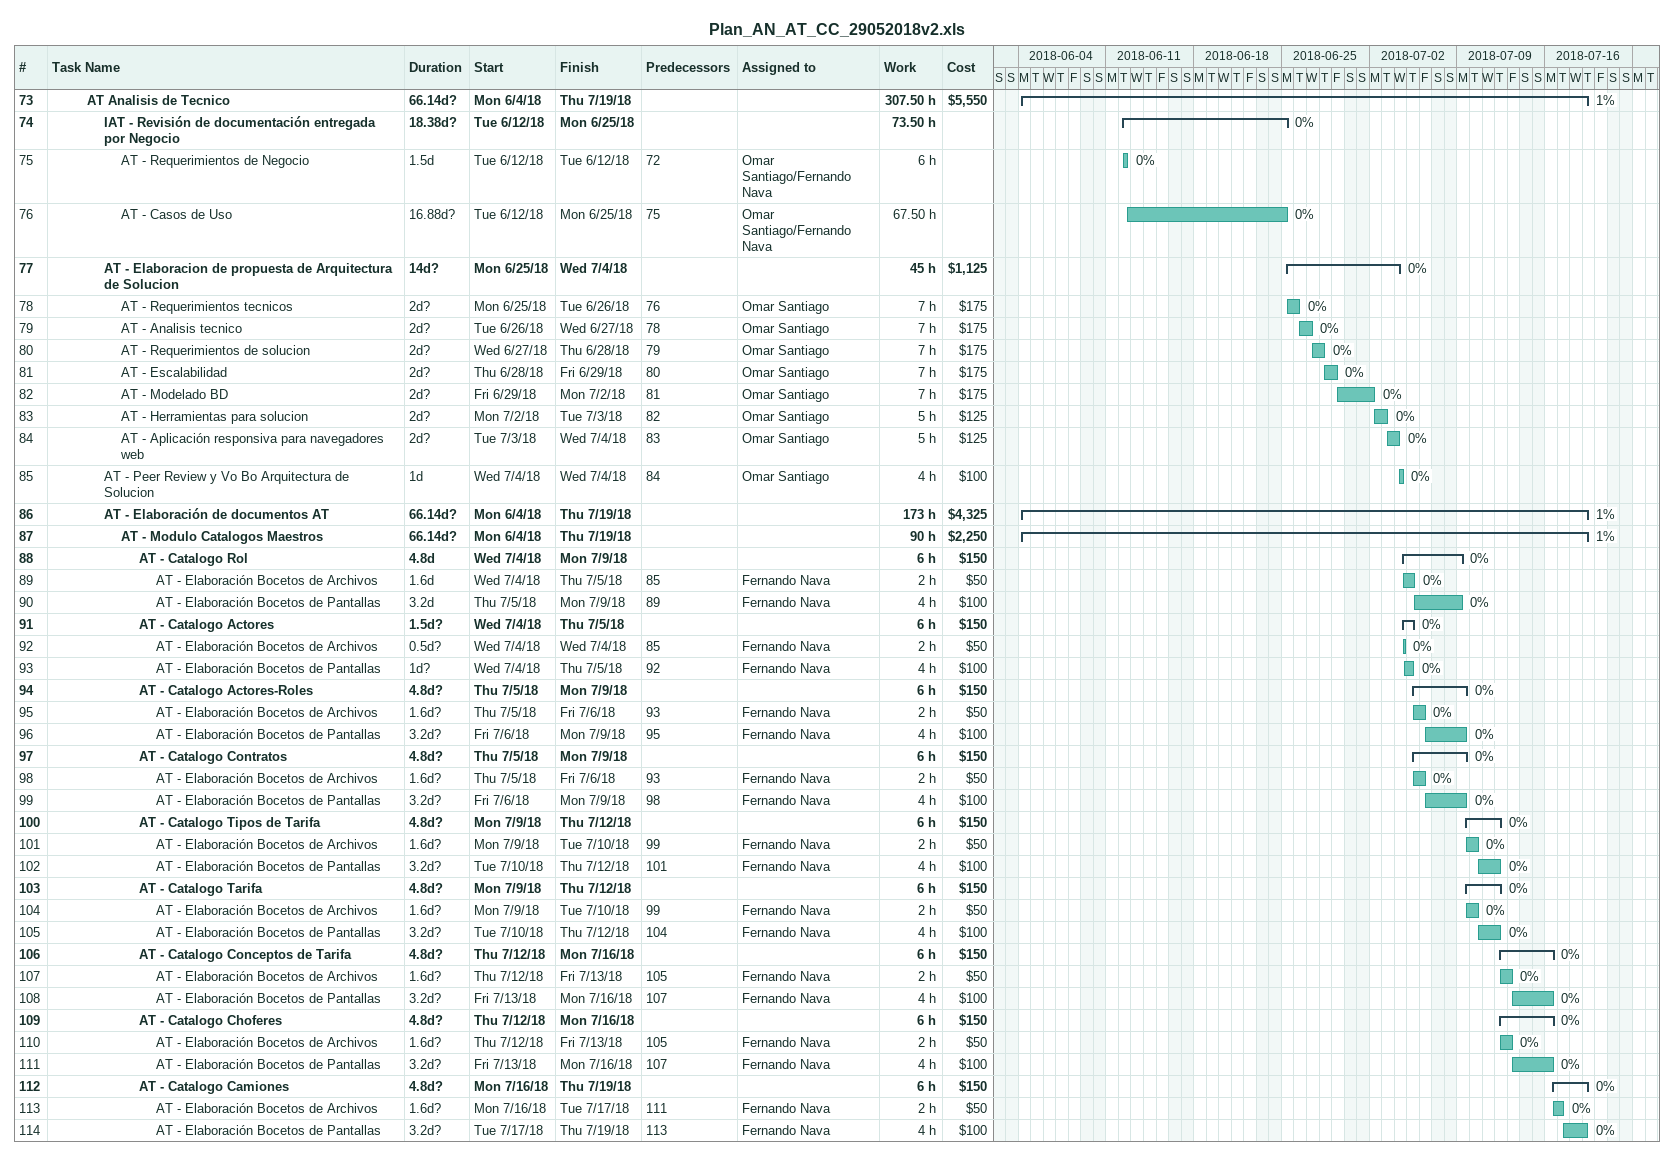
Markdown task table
Plan_AN_AT_CC_29052018v2.xls

| ID | Level | Task | Duration | Start | Finish | Predecessors | Resources | % complete | Work (h) | Cost ($) |
|---|---|---|---|---|---|---|---|---|---|---|
| 73 | 3 | **AT Analisis de Tecnico** | 66.14d? | 2018-06-04 | 2018-07-19 |  |  | 1 | 307.50 | 5550 |
| 74 | 4 | **IAT - Revisión de documentación entregada por Negocio** | 18.38d? | 2018-06-12 | 2018-06-25 |  |  | 0 | 73.50 |  |
| 75 | 5 | AT - Requerimientos de Negocio | 1.5d | 2018-06-12 | 2018-06-12 | 72 | Omar Santiago/Fernando Nava | 0 | 6 |  |
| 76 | 5 | AT - Casos de Uso | 16.88d? | 2018-06-12 | 2018-06-25 | 75 | Omar Santiago/Fernando Nava | 0 | 67.50 |  |
| 77 | 4 | **AT - Elaboracion de propuesta de Arquitectura de Solucion** | 14d? | 2018-06-25 | 2018-07-04 |  |  | 0 | 45 | 1125 |
| 78 | 5 | AT - Requerimientos tecnicos | 2d? | 2018-06-25 | 2018-06-26 | 76 | Omar Santiago | 0 | 7 | 175 |
| 79 | 5 | AT - Analisis tecnico | 2d? | 2018-06-26 | 2018-06-27 | 78 | Omar Santiago | 0 | 7 | 175 |
| 80 | 5 | AT - Requerimientos de solucion | 2d? | 2018-06-27 | 2018-06-28 | 79 | Omar Santiago | 0 | 7 | 175 |
| 81 | 5 | AT - Escalabilidad | 2d? | 2018-06-28 | 2018-06-29 | 80 | Omar Santiago | 0 | 7 | 175 |
| 82 | 5 | AT - Modelado BD | 2d? | 2018-06-29 | 2018-07-02 | 81 | Omar Santiago | 0 | 7 | 175 |
| 83 | 5 | AT - Herramientas para solucion | 2d? | 2018-07-02 | 2018-07-03 | 82 | Omar Santiago | 0 | 5 | 125 |
| 84 | 5 | AT - Aplicación responsiva para navegadores web | 2d? | 2018-07-03 | 2018-07-04 | 83 | Omar Santiago | 0 | 5 | 125 |
| 85 | 4 | AT - Peer Review y Vo Bo Arquitectura de Solucion | 1d | 2018-07-04 | 2018-07-04 | 84 | Omar Santiago | 0 | 4 | 100 |
| 86 | 4 | **AT - Elaboración de documentos AT** | 66.14d? | 2018-06-04 | 2018-07-19 |  |  | 1 | 173 | 4325 |
| 87 | 5 | **AT - Modulo Catalogos Maestros** | 66.14d? | 2018-06-04 | 2018-07-19 |  |  | 1 | 90 | 2250 |
| 88 | 6 | **AT - Catalogo Rol** | 4.8d | 2018-07-04 | 2018-07-09 |  |  | 0 | 6 | 150 |
| 89 | 7 | AT - Elaboración Bocetos de Archivos | 1.6d | 2018-07-04 | 2018-07-05 | 85 | Fernando Nava | 0 | 2 | 50 |
| 90 | 7 | AT - Elaboración Bocetos de Pantallas | 3.2d | 2018-07-05 | 2018-07-09 | 89 | Fernando Nava | 0 | 4 | 100 |
| 91 | 6 | **AT - Catalogo Actores** | 1.5d? | 2018-07-04 | 2018-07-05 |  |  | 0 | 6 | 150 |
| 92 | 7 | AT - Elaboración Bocetos de Archivos | 0.5d? | 2018-07-04 | 2018-07-04 | 85 | Fernando Nava | 0 | 2 | 50 |
| 93 | 7 | AT - Elaboración Bocetos de Pantallas | 1d? | 2018-07-04 | 2018-07-05 | 92 | Fernando Nava | 0 | 4 | 100 |
| 94 | 6 | **AT - Catalogo Actores-Roles** | 4.8d? | 2018-07-05 | 2018-07-09 |  |  | 0 | 6 | 150 |
| 95 | 7 | AT - Elaboración Bocetos de Archivos | 1.6d? | 2018-07-05 | 2018-07-06 | 93 | Fernando Nava | 0 | 2 | 50 |
| 96 | 7 | AT - Elaboración Bocetos de Pantallas | 3.2d? | 2018-07-06 | 2018-07-09 | 95 | Fernando Nava | 0 | 4 | 100 |
| 97 | 6 | **AT - Catalogo Contratos** | 4.8d? | 2018-07-05 | 2018-07-09 |  |  | 0 | 6 | 150 |
| 98 | 7 | AT - Elaboración Bocetos de Archivos | 1.6d? | 2018-07-05 | 2018-07-06 | 93 | Fernando Nava | 0 | 2 | 50 |
| 99 | 7 | AT - Elaboración Bocetos de Pantallas | 3.2d? | 2018-07-06 | 2018-07-09 | 98 | Fernando Nava | 0 | 4 | 100 |
| 100 | 6 | **AT - Catalogo Tipos de Tarifa** | 4.8d? | 2018-07-09 | 2018-07-12 |  |  | 0 | 6 | 150 |
| 101 | 7 | AT - Elaboración Bocetos de Archivos | 1.6d? | 2018-07-09 | 2018-07-10 | 99 | Fernando Nava | 0 | 2 | 50 |
| 102 | 7 | AT - Elaboración Bocetos de Pantallas | 3.2d? | 2018-07-10 | 2018-07-12 | 101 | Fernando Nava | 0 | 4 | 100 |
| 103 | 6 | **AT - Catalogo Tarifa** | 4.8d? | 2018-07-09 | 2018-07-12 |  |  | 0 | 6 | 150 |
| 104 | 7 | AT - Elaboración Bocetos de Archivos | 1.6d? | 2018-07-09 | 2018-07-10 | 99 | Fernando Nava | 0 | 2 | 50 |
| 105 | 7 | AT - Elaboración Bocetos de Pantallas | 3.2d? | 2018-07-10 | 2018-07-12 | 104 | Fernando Nava | 0 | 4 | 100 |
| 106 | 6 | **AT - Catalogo Conceptos de Tarifa** | 4.8d? | 2018-07-12 | 2018-07-16 |  |  | 0 | 6 | 150 |
| 107 | 7 | AT - Elaboración Bocetos de Archivos | 1.6d? | 2018-07-12 | 2018-07-13 | 105 | Fernando Nava | 0 | 2 | 50 |
| 108 | 7 | AT - Elaboración Bocetos de Pantallas | 3.2d? | 2018-07-13 | 2018-07-16 | 107 | Fernando Nava | 0 | 4 | 100 |
| 109 | 6 | **AT - Catalogo Choferes** | 4.8d? | 2018-07-12 | 2018-07-16 |  |  | 0 | 6 | 150 |
| 110 | 7 | AT - Elaboración Bocetos de Archivos | 1.6d? | 2018-07-12 | 2018-07-13 | 105 | Fernando Nava | 0 | 2 | 50 |
| 111 | 7 | AT - Elaboración Bocetos de Pantallas | 3.2d? | 2018-07-13 | 2018-07-16 | 107 | Fernando Nava | 0 | 4 | 100 |
| 112 | 6 | **AT - Catalogo Camiones** | 4.8d? | 2018-07-16 | 2018-07-19 |  |  | 0 | 6 | 150 |
| 113 | 7 | AT - Elaboración Bocetos de Archivos | 1.6d? | 2018-07-16 | 2018-07-17 | 111 | Fernando Nava | 0 | 2 | 50 |
| 114 | 7 | AT - Elaboración Bocetos de Pantallas | 3.2d? | 2018-07-17 | 2018-07-19 | 113 | Fernando Nava | 0 | 4 | 100 |
